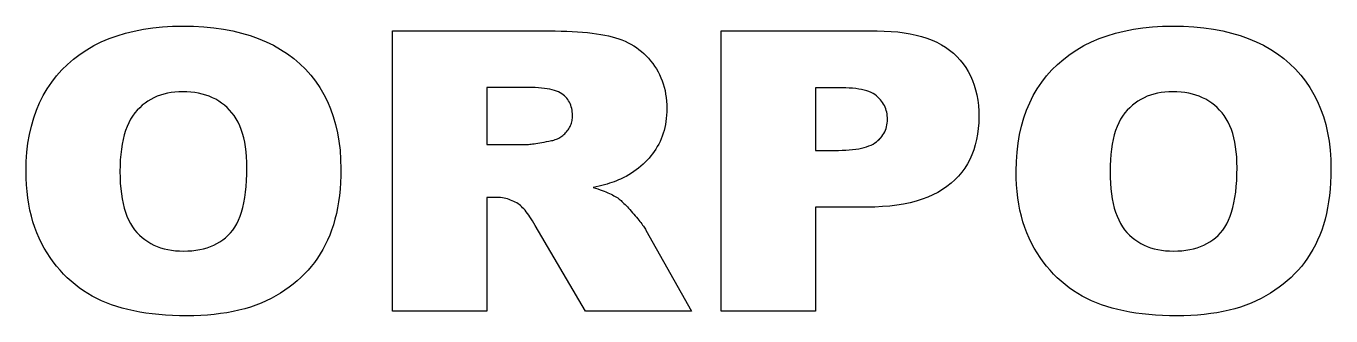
# Model space of a CAD drawing. Extents: x 4 to 588, y 3 to 416.
# Drawn here: x 447.66 to 452.96, y 402.01 to 403.19 of the extents above; entities that cross this region are included whole.
import ezdxf

# ---------------------------------------------------------------- set-up
doc = ezdxf.new("R2010")
doc.units = 0
doc.header["$LTSCALE"] = 0.5
doc.header["$MEASUREMENT"] = 0
doc.layers.add('M2-2-0', color=7, linetype='Continuous')

msp = doc.modelspace()

# ---------------------------------------------------------------- linework, layer by layer
at = {"layer": 'M2-2-0', "color": 7, "linetype": 'Continuous'}
for p, q in [((448.0006, 403.1392), (448.0334, 403.151)), ((448.0334, 403.151), (448.0676, 403.1613)), ((448.0676, 403.1613), (448.1031, 403.17)), ((448.1031, 403.17), (448.14, 403.1772)), ((448.14, 403.1772), (448.1782, 403.1827)), ((448.1782, 403.1827), (448.2178, 403.1867)), ((448.2178, 403.1867), (448.2587, 403.189)), ((448.2587, 403.189), (448.3009, 403.1898)), ((448.3009, 403.1898), (448.3442, 403.1891)), ((448.3442, 403.1891), (448.386, 403.1867)), ((448.386, 403.1867), (448.4264, 403.1828)), ((448.4264, 403.1828), (448.4654, 403.1774)), ((448.4654, 403.1774), (448.5029, 403.1703)), ((448.5029, 403.1703), (448.539, 403.1618)), ((448.539, 403.1618), (448.5736, 403.1516)), ((448.5736, 403.1516), (448.6068, 403.1399)), ((449.1527, 402.0334), (449.1527, 403.1704)), ((449.1527, 403.1704), (449.5357, 403.1704)), ((449.5357, 403.1704), (449.7883, 403.1704)), ((449.7883, 403.1704), (449.8131, 403.1703)), ((449.8131, 403.1703), (449.8371, 403.1699)), ((449.8371, 403.1699), (449.8602, 403.1692)), ((449.8602, 403.1692), (449.8825, 403.1682)), ((449.8825, 403.1682), (449.9039, 403.1669)), ((449.9039, 403.1669), (449.9245, 403.1653)), ((449.9245, 403.1653), (449.9442, 403.1635)), ((449.9442, 403.1635), (449.9631, 403.1613)), ((449.9631, 403.1613), (449.9811, 403.1589)), ((449.9811, 403.1589), (449.9983, 403.1562)), ((449.9983, 403.1562), (450.0146, 403.1532)), ((450.0146, 403.1532), (450.0301, 403.1499)), ((450.0301, 403.1499), (450.0447, 403.1464)), ((450.4869, 403.1704), (451.1207, 403.1704)), ((450.4869, 402.0334), (450.4869, 403.1704)), ((451.1207, 403.1704), (451.1498, 403.17)), ((451.1498, 403.17), (451.1777, 403.1686)), ((451.1777, 403.1686), (451.2047, 403.1663)), ((451.2047, 403.1663), (451.2305, 403.163)), ((451.2305, 403.163), (451.2553, 403.1589)), ((451.2553, 403.1589), (451.279, 403.1538)), ((451.279, 403.1538), (451.3017, 403.1478)), ((452.0224, 403.1392), (452.0553, 403.151)), ((452.0553, 403.151), (452.0894, 403.1613)), ((452.0894, 403.1613), (452.1249, 403.17)), ((452.1249, 403.17), (452.1618, 403.1772)), ((452.1618, 403.1772), (452.2, 403.1827)), ((452.2, 403.1827), (452.2396, 403.1867)), ((452.2396, 403.1867), (452.2805, 403.189)), ((452.2805, 403.189), (452.3227, 403.1898)), ((452.3227, 403.1898), (452.366, 403.1891)), ((452.366, 403.1891), (452.4078, 403.1867)), ((452.4078, 403.1867), (452.4482, 403.1828)), ((452.4482, 403.1828), (452.4872, 403.1774)), ((452.4872, 403.1774), (452.5247, 403.1703)), ((452.5247, 403.1703), (452.5608, 403.1618)), ((452.5608, 403.1618), (452.5954, 403.1516)), ((452.5954, 403.1516), (452.6286, 403.1399)), ((447.9103, 403.0941), (447.9391, 403.1107)), ((447.9391, 403.1107), (447.9692, 403.1257)), ((447.9692, 403.1257), (448.0006, 403.1392)), ((448.6068, 403.1399), (448.6386, 403.1267)), ((448.6386, 403.1267), (448.6689, 403.1119)), ((448.6689, 403.1119), (448.6977, 403.0955)), ((448.6977, 403.0955), (448.7251, 403.0776)), ((450.0447, 403.1464), (450.0584, 403.1425)), ((450.0584, 403.1425), (450.0716, 403.1383)), ((450.0716, 403.1383), (450.0844, 403.1336)), ((450.0844, 403.1336), (450.0968, 403.1283)), ((450.0968, 403.1283), (450.1089, 403.1226)), ((450.1089, 403.1226), (450.1206, 403.1164)), ((450.1206, 403.1164), (450.1319, 403.1098)), ((450.1319, 403.1098), (450.1428, 403.1026)), ((450.1428, 403.1026), (450.1534, 403.0949)), ((450.1534, 403.0949), (450.1636, 403.0867)), ((451.3017, 403.1478), (451.3233, 403.1408)), ((451.3233, 403.1408), (451.3438, 403.1329)), ((451.3438, 403.1329), (451.3633, 403.1241)), ((451.3633, 403.1241), (451.3817, 403.1144)), ((451.3817, 403.1144), (451.399, 403.1038)), ((451.399, 403.1038), (451.4153, 403.0922)), ((451.9321, 403.0941), (451.9609, 403.1107)), ((451.9609, 403.1107), (451.991, 403.1257)), ((451.991, 403.1257), (452.0224, 403.1392)), ((452.6286, 403.1399), (452.6604, 403.1267)), ((452.6604, 403.1267), (452.6907, 403.1119)), ((452.6907, 403.1119), (452.7195, 403.0955)), ((452.7195, 403.0955), (452.7469, 403.0776)), ((447.8321, 403.0347), (447.8568, 403.0561)), ((447.8568, 403.0561), (447.8829, 403.0759)), ((447.8829, 403.0759), (447.9103, 403.0941)), ((448.7251, 403.0776), (448.7511, 403.0581)), ((448.7511, 403.0581), (448.7756, 403.037)), ((450.1636, 403.0867), (450.1735, 403.0781)), ((450.1735, 403.0781), (450.1829, 403.069)), ((450.1829, 403.069), (450.192, 403.0593)), ((450.192, 403.0593), (450.2008, 403.0492)), ((450.2008, 403.0492), (450.2091, 403.0386)), ((451.4153, 403.0922), (451.4305, 403.0797)), ((451.4305, 403.0797), (451.4447, 403.0663)), ((451.4447, 403.0663), (451.4579, 403.0522)), ((451.4579, 403.0522), (451.4701, 403.0373)), ((451.8539, 403.0347), (451.8786, 403.0561)), ((451.8786, 403.0561), (451.9047, 403.0759)), ((451.9047, 403.0759), (451.9321, 403.0941)), ((452.7469, 403.0776), (452.7729, 403.0581)), ((452.7729, 403.0581), (452.7974, 403.037)), ((447.7874, 402.9879), (447.8089, 403.0119)), ((447.8089, 403.0119), (447.8321, 403.0347)), ((448.7756, 403.037), (448.7986, 403.0147)), ((448.7986, 403.0147), (448.8199, 402.9911)), ((448.8199, 402.9911), (448.8394, 402.9663)), ((450.2091, 403.0386), (450.217, 403.0277)), ((450.217, 403.0277), (450.2243, 403.0164)), ((450.2243, 403.0164), (450.231, 403.0048)), ((450.231, 403.0048), (450.2372, 402.9929)), ((450.2372, 402.9929), (450.2427, 402.9806)), ((451.4701, 403.0373), (451.4812, 403.0216)), ((451.4812, 403.0216), (451.4912, 403.0051)), ((451.4912, 403.0051), (451.5002, 402.9878)), ((451.8092, 402.9879), (451.8307, 403.0119)), ((451.8307, 403.0119), (451.8539, 403.0347)), ((452.7974, 403.037), (452.8204, 403.0147)), ((452.8204, 403.0147), (452.8417, 402.9911)), ((452.8417, 402.9911), (452.8612, 402.9663)), ((447.7333, 402.9082), (447.7496, 402.936)), ((447.7496, 402.936), (447.7676, 402.9626)), ((447.7676, 402.9626), (447.7874, 402.9879)), ((448.8394, 402.9663), (448.8573, 402.9402)), ((448.8573, 402.9402), (448.8734, 402.9128)), ((449.7032, 402.9409), (449.5357, 402.9409)), ((449.5357, 402.9409), (449.5357, 402.7097)), ((449.7178, 402.9407), (449.7032, 402.9409)), ((449.7317, 402.9403), (449.7178, 402.9407)), ((449.7449, 402.9395), (449.7317, 402.9403)), ((449.7575, 402.9384), (449.7449, 402.9395)), ((449.7693, 402.9371), (449.7575, 402.9384)), ((449.7805, 402.9354), (449.7693, 402.9371)), ((450.2427, 402.9806), (450.2477, 402.968)), ((450.2477, 402.968), (450.252, 402.955)), ((450.252, 402.955), (450.2558, 402.9417)), ((450.2558, 402.9417), (450.2591, 402.9281)), ((450.9785, 402.9393), (450.8699, 402.9393)), ((450.8699, 402.9393), (450.8699, 402.6857)), ((450.9934, 402.9391), (450.9785, 402.9393)), ((451.0076, 402.9385), (450.9934, 402.9391)), ((451.0211, 402.9376), (451.0076, 402.9385)), ((451.034, 402.9363), (451.0211, 402.9376)), ((451.0461, 402.9346), (451.034, 402.9363)), ((451.5002, 402.9878), (451.5081, 402.9697)), ((451.5081, 402.9697), (451.515, 402.9509)), ((451.515, 402.9509), (451.5208, 402.9313)), ((451.7551, 402.9082), (451.7714, 402.936)), ((451.7714, 402.936), (451.7894, 402.9626)), ((451.7894, 402.9626), (451.8092, 402.9879)), ((452.8612, 402.9663), (452.8791, 402.9402)), ((452.8791, 402.9402), (452.8952, 402.9128)), ((447.7187, 402.8791), (447.7333, 402.9082)), ((448.1585, 402.8854), (448.1469, 402.8773)), ((448.1706, 402.8927), (448.1585, 402.8854)), ((448.1831, 402.8992), (448.1706, 402.8927)), ((448.1961, 402.905), (448.1831, 402.8992)), ((448.2096, 402.91), (448.1961, 402.905)), ((448.2235, 402.9142), (448.2096, 402.91)), ((448.2379, 402.9177), (448.2235, 402.9142)), ((448.2527, 402.9203), (448.2379, 402.9177)), ((448.268, 402.9223), (448.2527, 402.9203)), ((448.2838, 402.9234), (448.268, 402.9223)), ((448.3001, 402.9238), (448.2838, 402.9234)), ((448.317, 402.9234), (448.3001, 402.9238)), ((448.3334, 402.9223), (448.317, 402.9234)), ((448.3493, 402.9204), (448.3334, 402.9223)), ((448.3647, 402.9177), (448.3493, 402.9204)), ((448.3796, 402.9143), (448.3647, 402.9177)), ((448.394, 402.9101), (448.3796, 402.9143)), ((448.4078, 402.9052), (448.394, 402.9101)), ((448.4211, 402.8995), (448.4078, 402.9052)), ((448.434, 402.893), (448.4211, 402.8995)), ((448.4463, 402.8858), (448.434, 402.893)), ((448.458, 402.8778), (448.4463, 402.8858)), ((448.8734, 402.9128), (448.8879, 402.8842)), ((448.8879, 402.8842), (448.9006, 402.8544)), ((449.791, 402.9335), (449.7805, 402.9354)), ((449.8008, 402.9312), (449.791, 402.9335)), ((449.81, 402.9287), (449.8008, 402.9312)), ((449.8184, 402.9258), (449.81, 402.9287)), ((449.8262, 402.9227), (449.8184, 402.9258)), ((449.8333, 402.9192), (449.8262, 402.9227)), ((449.8397, 402.9154), (449.8333, 402.9192)), ((449.8455, 402.9114), (449.8397, 402.9154)), ((449.8507, 402.907), (449.8455, 402.9114)), ((449.8555, 402.9024), (449.8507, 402.907)), ((449.86, 402.8976), (449.8555, 402.9024)), ((449.864, 402.8925), (449.86, 402.8976)), ((449.8677, 402.8871), (449.864, 402.8925)), ((449.871, 402.8814), (449.8677, 402.8871)), ((450.2591, 402.9281), (450.2617, 402.9141)), ((450.2617, 402.9141), (450.2637, 402.8998)), ((450.2637, 402.8998), (450.2652, 402.8851)), ((450.2652, 402.8851), (450.2661, 402.8701)), ((451.0576, 402.9325), (451.0461, 402.9346)), ((451.0683, 402.93), (451.0576, 402.9325)), ((451.0784, 402.9271), (451.0683, 402.93)), ((451.0877, 402.9239), (451.0784, 402.9271)), ((451.0964, 402.9203), (451.0877, 402.9239)), ((451.1044, 402.9163), (451.0964, 402.9203)), ((451.1116, 402.912), (451.1044, 402.9163)), ((451.1182, 402.9072), (451.1116, 402.912)), ((451.1241, 402.9021), (451.1182, 402.9072)), ((451.1294, 402.8967), (451.1241, 402.9021)), ((451.1344, 402.8911), (451.1294, 402.8967)), ((451.1389, 402.8854), (451.1344, 402.8911)), ((451.143, 402.8795), (451.1389, 402.8854)), ((451.5208, 402.9313), (451.5256, 402.9109)), ((451.5256, 402.9109), (451.5293, 402.8897)), ((451.5293, 402.8897), (451.5319, 402.8677)), ((451.7405, 402.8791), (451.7551, 402.9082)), ((452.1803, 402.8854), (452.1687, 402.8773)), ((452.1924, 402.8927), (452.1803, 402.8854)), ((452.2049, 402.8992), (452.1924, 402.8927)), ((452.2179, 402.905), (452.2049, 402.8992)), ((452.2314, 402.91), (452.2179, 402.905)), ((452.2453, 402.9142), (452.2314, 402.91)), ((452.2597, 402.9177), (452.2453, 402.9142)), ((452.2745, 402.9203), (452.2597, 402.9177)), ((452.2898, 402.9223), (452.2745, 402.9203)), ((452.3056, 402.9234), (452.2898, 402.9223)), ((452.3219, 402.9238), (452.3056, 402.9234)), ((452.3388, 402.9234), (452.3219, 402.9238)), ((452.3552, 402.9223), (452.3388, 402.9234)), ((452.3711, 402.9204), (452.3552, 402.9223)), ((452.3865, 402.9177), (452.3711, 402.9204)), ((452.4014, 402.9143), (452.3865, 402.9177)), ((452.4158, 402.9101), (452.4014, 402.9143)), ((452.4296, 402.9052), (452.4158, 402.9101)), ((452.4429, 402.8995), (452.4296, 402.9052)), ((452.4558, 402.893), (452.4429, 402.8995)), ((452.4681, 402.8858), (452.4558, 402.893)), ((452.4798, 402.8778), (452.4681, 402.8858)), ((452.8952, 402.9128), (452.9097, 402.8842)), ((452.9097, 402.8842), (452.9224, 402.8544)), ((447.6946, 402.8172), (447.7058, 402.8487)), ((447.7058, 402.8487), (447.7187, 402.8791)), ((448.1053, 402.8373), (448.0964, 402.825)), ((448.1149, 402.8486), (448.1053, 402.8373)), ((448.1251, 402.8589), (448.1149, 402.8486)), ((448.1358, 402.8685), (448.1251, 402.8589)), ((448.1469, 402.8773), (448.1358, 402.8685)), ((448.4693, 402.8691), (448.458, 402.8778)), ((448.4801, 402.8596), (448.4693, 402.8691)), ((448.4903, 402.8493), (448.4801, 402.8596)), ((448.5, 402.8384), (448.4903, 402.8493)), ((448.5091, 402.8265), (448.5, 402.8384)), ((448.9006, 402.8544), (448.9117, 402.8233)), ((449.8739, 402.8755), (449.871, 402.8814)), ((449.8764, 402.8693), (449.8739, 402.8755)), ((449.8785, 402.8629), (449.8764, 402.8693)), ((449.8803, 402.8562), (449.8785, 402.8629)), ((449.8816, 402.8493), (449.8803, 402.8562)), ((449.8826, 402.8421), (449.8816, 402.8493)), ((449.8832, 402.8346), (449.8826, 402.8421)), ((449.8834, 402.8268), (449.8832, 402.8346)), ((450.2661, 402.8414), (450.2654, 402.8282)), ((450.2661, 402.8701), (450.2664, 402.8548)), ((450.2664, 402.8548), (450.2661, 402.8414)), ((451.1468, 402.8734), (451.143, 402.8795)), ((451.1502, 402.8672), (451.1468, 402.8734)), ((451.1531, 402.8608), (451.1502, 402.8672)), ((451.1557, 402.8542), (451.1531, 402.8608)), ((451.1579, 402.8475), (451.1557, 402.8542)), ((451.1596, 402.8406), (451.1579, 402.8475)), ((451.161, 402.8335), (451.1596, 402.8406)), ((451.162, 402.8263), (451.161, 402.8335)), ((451.5319, 402.8677), (451.5335, 402.845)), ((451.5335, 402.845), (451.534, 402.8214)), ((451.7164, 402.8172), (451.7276, 402.8487)), ((451.7276, 402.8487), (451.7405, 402.8791)), ((452.1271, 402.8373), (452.1182, 402.825)), ((452.1367, 402.8486), (452.1271, 402.8373)), ((452.1469, 402.8589), (452.1367, 402.8486)), ((452.1576, 402.8685), (452.1469, 402.8589)), ((452.1687, 402.8773), (452.1576, 402.8685)), ((452.4911, 402.8691), (452.4798, 402.8778)), ((452.5019, 402.8596), (452.4911, 402.8691)), ((452.5121, 402.8493), (452.5019, 402.8596)), ((452.5218, 402.8384), (452.5121, 402.8493)), ((452.5309, 402.8265), (452.5218, 402.8384)), ((452.9224, 402.8544), (452.9335, 402.8233)), ((447.6775, 402.7502), (447.6852, 402.7843)), ((447.6852, 402.7843), (447.6946, 402.8172)), ((448.0739, 402.7823), (448.0678, 402.766)), ((448.0807, 402.7975), (448.0739, 402.7823)), ((448.0882, 402.8118), (448.0807, 402.7975)), ((448.0964, 402.825), (448.0882, 402.8118)), ((448.5174, 402.8138), (448.5091, 402.8265)), ((448.5249, 402.8001), (448.5174, 402.8138)), ((448.5318, 402.7856), (448.5249, 402.8001)), ((448.5379, 402.7702), (448.5318, 402.7856)), ((448.9117, 402.8233), (448.9211, 402.7909)), ((448.9211, 402.7909), (448.9287, 402.7573)), ((449.8683, 402.7736), (449.8709, 402.778)), ((449.8709, 402.778), (449.8733, 402.7825)), ((449.8733, 402.7825), (449.8754, 402.7871)), ((449.8754, 402.7871), (449.8773, 402.7917)), ((449.8773, 402.7917), (449.8789, 402.7965)), ((449.8789, 402.7965), (449.8803, 402.8013)), ((449.8803, 402.8013), (449.8814, 402.8063)), ((449.8814, 402.8063), (449.8822, 402.8113)), ((449.8822, 402.8113), (449.8829, 402.8164)), ((449.8829, 402.8164), (449.8832, 402.8216)), ((449.8832, 402.8216), (449.8834, 402.8268)), ((450.2582, 402.7784), (450.2552, 402.7665)), ((450.2607, 402.7904), (450.2582, 402.7784)), ((450.2627, 402.8028), (450.2607, 402.7904)), ((450.2643, 402.8154), (450.2627, 402.8028)), ((450.2654, 402.8282), (450.2643, 402.8154)), ((451.1571, 402.7745), (451.1592, 402.7814)), ((451.1592, 402.7814), (451.1608, 402.7886)), ((451.1608, 402.7886), (451.1619, 402.796)), ((451.1619, 402.796), (451.1626, 402.8036)), ((451.1626, 402.8189), (451.162, 402.8263)), ((451.1628, 402.8113), (451.1626, 402.8189)), ((451.1626, 402.8036), (451.1628, 402.8113)), ((451.5334, 402.7972), (451.5317, 402.7737)), ((451.534, 402.8214), (451.5334, 402.7972)), ((451.6993, 402.7502), (451.707, 402.7843)), ((451.707, 402.7843), (451.7164, 402.8172)), ((452.0957, 402.7823), (452.0896, 402.766)), ((452.1025, 402.7975), (452.0957, 402.7823)), ((452.11, 402.8118), (452.1025, 402.7975)), ((452.1182, 402.825), (452.11, 402.8118)), ((452.5392, 402.8138), (452.5309, 402.8265)), ((452.5467, 402.8001), (452.5392, 402.8138)), ((452.5536, 402.7856), (452.5467, 402.8001)), ((452.5597, 402.7702), (452.5536, 402.7856)), ((452.9335, 402.8233), (452.9429, 402.7909)), ((452.9429, 402.7909), (452.9505, 402.7573)), ((447.6714, 402.7148), (447.6775, 402.7502)), ((448.0579, 402.7304), (448.0539, 402.7111)), ((448.0625, 402.7487), (448.0579, 402.7304)), ((448.0678, 402.766), (448.0625, 402.7487)), ((448.5433, 402.7539), (448.5379, 402.7702)), ((448.548, 402.7368), (448.5433, 402.7539)), ((448.552, 402.7187), (448.548, 402.7368)), ((448.9287, 402.7573), (448.9347, 402.7225)), ((449.7871, 402.7231), (449.7975, 402.7252)), ((449.7975, 402.7252), (449.8028, 402.7263)), ((449.8028, 402.7263), (449.808, 402.7277)), ((449.808, 402.7277), (449.8131, 402.7292)), ((449.8131, 402.7292), (449.818, 402.731)), ((449.818, 402.731), (449.8227, 402.733)), ((449.8227, 402.733), (449.8274, 402.7352)), ((449.8274, 402.7352), (449.8318, 402.7376)), ((449.8318, 402.7376), (449.8361, 402.7403)), ((449.8361, 402.7403), (449.8403, 402.7432)), ((449.8403, 402.7432), (449.8443, 402.7463)), ((449.8443, 402.7463), (449.8482, 402.7496)), ((449.8482, 402.7496), (449.8519, 402.7532)), ((449.8519, 402.7532), (449.8555, 402.7569)), ((449.8555, 402.7569), (449.859, 402.7609)), ((449.859, 402.7609), (449.8623, 402.7651)), ((449.8623, 402.7651), (449.8654, 402.7693)), ((449.8654, 402.7693), (449.8683, 402.7736)), ((450.2436, 402.7326), (450.2388, 402.7219)), ((450.2479, 402.7437), (450.2436, 402.7326)), ((450.2518, 402.755), (450.2479, 402.7437)), ((450.2552, 402.7665), (450.2518, 402.755)), ((451.1182, 402.7206), (451.1243, 402.7258)), ((451.1374, 402.7394), (451.121, 402.723)), ((451.1243, 402.7258), (451.13, 402.7312)), ((451.13, 402.7312), (451.1353, 402.7368)), ((451.1353, 402.7368), (451.14, 402.7425)), ((451.14, 402.7425), (451.1444, 402.7485)), ((451.1444, 402.7485), (451.1482, 402.7547)), ((451.1482, 402.7547), (451.1516, 402.7611)), ((451.1516, 402.7611), (451.1546, 402.7677)), ((451.1546, 402.7677), (451.1571, 402.7745)), ((451.5248, 402.7292), (451.5196, 402.708)), ((451.5288, 402.7511), (451.5248, 402.7292)), ((451.5317, 402.7737), (451.5288, 402.7511)), ((451.6932, 402.7148), (451.6993, 402.7502)), ((452.0797, 402.7304), (452.0757, 402.7111)), ((452.0843, 402.7487), (452.0797, 402.7304)), ((452.0896, 402.766), (452.0843, 402.7487)), ((452.5651, 402.7539), (452.5597, 402.7702)), ((452.5698, 402.7368), (452.5651, 402.7539)), ((452.5738, 402.7187), (452.5698, 402.7368)), ((452.9505, 402.7573), (452.9565, 402.7225)), ((447.6646, 402.6403), (447.6672, 402.6782)), ((447.6672, 402.6782), (447.6714, 402.7148)), ((448.0507, 402.6908), (448.0482, 402.6695)), ((448.0539, 402.7111), (448.0507, 402.6908)), ((448.5552, 402.6997), (448.552, 402.7187)), ((448.5578, 402.6799), (448.5552, 402.6997)), ((448.5596, 402.6592), (448.5578, 402.6799)), ((448.9347, 402.7225), (448.9389, 402.6864)), ((448.9389, 402.6864), (448.9415, 402.649)), ((449.5357, 402.7097), (449.6965, 402.7097)), ((449.6965, 402.7097), (449.7005, 402.7098)), ((449.7005, 402.7098), (449.705, 402.71)), ((449.705, 402.71), (449.7099, 402.7104)), ((449.7099, 402.7104), (449.7154, 402.711)), ((449.7154, 402.711), (449.7214, 402.7117)), ((449.7214, 402.7117), (449.7278, 402.7126)), ((449.7278, 402.7126), (449.7348, 402.7136)), ((449.7348, 402.7136), (449.7423, 402.7148)), ((449.7423, 402.7148), (449.7502, 402.7161)), ((449.7502, 402.7161), (449.7587, 402.7176)), ((449.7587, 402.7176), (449.7676, 402.7193)), ((449.7676, 402.7193), (449.7771, 402.7211)), ((449.7771, 402.7211), (449.7871, 402.7231)), ((450.2086, 402.6721), (450.2015, 402.663)), ((450.2153, 402.6815), (450.2086, 402.6721)), ((450.2217, 402.6911), (450.2153, 402.6815)), ((450.2279, 402.7011), (450.2217, 402.6911)), ((450.2336, 402.7113), (450.2279, 402.7011)), ((450.2388, 402.7219), (450.2336, 402.7113)), ((450.8699, 402.6857), (450.9633, 402.6857)), ((450.9633, 402.6857), (450.9787, 402.6859)), ((450.9787, 402.6859), (450.9935, 402.6864)), ((450.9935, 402.6864), (451.0076, 402.6873)), ((451.0076, 402.6873), (451.021, 402.6885)), ((451.021, 402.6885), (451.0337, 402.6901)), ((451.0337, 402.6901), (451.0458, 402.6921)), ((451.0458, 402.6921), (451.0572, 402.6944)), ((451.0572, 402.6944), (451.0679, 402.6971)), ((451.0679, 402.6971), (451.078, 402.7001)), ((451.078, 402.7001), (451.0873, 402.7035)), ((451.0873, 402.7035), (451.0961, 402.7072)), ((451.0961, 402.7072), (451.1041, 402.7113)), ((451.1041, 402.7113), (451.1115, 402.7158)), ((451.1115, 402.7158), (451.1182, 402.7206)), ((451.5133, 402.6876), (451.5058, 402.668)), ((451.5196, 402.708), (451.5133, 402.6876)), ((451.6864, 402.6403), (451.689, 402.6782)), ((451.689, 402.6782), (451.6932, 402.7148)), ((452.0725, 402.6908), (452.07, 402.6695)), ((452.0757, 402.7111), (452.0725, 402.6908)), ((452.577, 402.6997), (452.5738, 402.7187)), ((452.5796, 402.6799), (452.577, 402.6997)), ((452.5814, 402.6592), (452.5796, 402.6799)), ((452.9565, 402.7225), (452.9607, 402.6864)), ((452.9607, 402.6864), (452.9633, 402.649)), ((447.6637, 402.6011), (447.6646, 402.6403)), ((448.0454, 402.6239), (448.045, 402.5996)), ((448.0464, 402.6472), (448.0454, 402.6239)), ((448.0482, 402.6695), (448.0464, 402.6472)), ((448.5606, 402.6376), (448.5596, 402.6592)), ((448.561, 402.6151), (448.5606, 402.6376)), ((448.9415, 402.649), (448.9423, 402.6104)), ((450.161, 402.6215), (450.1519, 402.6139)), ((450.1698, 402.6292), (450.161, 402.6215)), ((450.1782, 402.6373), (450.1698, 402.6292)), ((450.1863, 402.6456), (450.1782, 402.6373)), ((450.1941, 402.6542), (450.1863, 402.6456)), ((450.2015, 402.663), (450.1941, 402.6542)), ((451.4874, 402.6311), (451.4765, 402.6138)), ((451.4972, 402.6492), (451.4874, 402.6311)), ((451.5058, 402.668), (451.4972, 402.6492)), ((451.6855, 402.6011), (451.6864, 402.6403)), ((452.0672, 402.6239), (452.0668, 402.5996)), ((452.0682, 402.6472), (452.0672, 402.6239)), ((452.07, 402.6695), (452.0682, 402.6472)), ((452.5824, 402.6376), (452.5814, 402.6592)), ((452.5828, 402.6151), (452.5824, 402.6376)), ((452.9633, 402.649), (452.9641, 402.6104)), ((447.6642, 402.573), (447.6637, 402.6011)), ((447.6655, 402.5455), (447.6642, 402.573)), ((448.045, 402.5996), (448.0454, 402.5755)), ((448.0454, 402.5755), (448.0464, 402.5524)), ((448.5596, 402.563), (448.5607, 402.5884)), ((448.5607, 402.5884), (448.561, 402.6151)), ((448.9419, 402.5823), (448.9408, 402.5549)), ((448.9423, 402.6104), (448.9419, 402.5823)), ((450.0705, 402.5654), (450.0619, 402.562)), ((450.0788, 402.569), (450.0705, 402.5654)), ((450.0867, 402.5726), (450.0788, 402.569)), ((450.0942, 402.5764), (450.0867, 402.5726)), ((450.1014, 402.5802), (450.0942, 402.5764)), ((450.1122, 402.5864), (450.1014, 402.5802)), ((450.1226, 402.5929), (450.1122, 402.5864)), ((450.1327, 402.5996), (450.1226, 402.5929)), ((450.1425, 402.6067), (450.1327, 402.5996)), ((450.1519, 402.6139), (450.1425, 402.6067)), ((451.4368, 402.5665), (451.4212, 402.5523)), ((451.4511, 402.5815), (451.4368, 402.5665)), ((451.4644, 402.5973), (451.4511, 402.5815)), ((451.4765, 402.6138), (451.4644, 402.5973)), ((451.686, 402.573), (451.6855, 402.6011)), ((451.6873, 402.5455), (451.686, 402.573)), ((452.0668, 402.5996), (452.0672, 402.5755)), ((452.0672, 402.5755), (452.0682, 402.5524)), ((452.5814, 402.563), (452.5825, 402.5884)), ((452.5825, 402.5884), (452.5828, 402.6151)), ((452.9637, 402.5823), (452.9626, 402.5549)), ((452.9641, 402.6104), (452.9637, 402.5823)), ((447.6676, 402.5188), (447.6655, 402.5455)), ((447.6707, 402.4927), (447.6676, 402.5188)), ((448.0464, 402.5524), (448.0482, 402.5302)), ((448.0482, 402.5302), (448.0507, 402.5091)), ((448.5524, 402.4937), (448.5555, 402.5156)), ((448.5555, 402.5156), (448.5579, 402.5387)), ((448.5579, 402.5387), (448.5596, 402.563)), ((448.9389, 402.5283), (448.9363, 402.5024)), ((448.9408, 402.5549), (448.9389, 402.5283)), ((449.9795, 402.5378), (449.9675, 402.5352)), ((449.9675, 402.5352), (449.9771, 402.5321)), ((449.9771, 402.5321), (449.9863, 402.529)), ((449.9911, 402.5405), (449.9795, 402.5378)), ((449.9863, 402.529), (449.9951, 402.5259)), ((450.0023, 402.5433), (449.9911, 402.5405)), ((449.9951, 402.5259), (450.0035, 402.5229)), ((450.0132, 402.5462), (450.0023, 402.5433)), ((450.0035, 402.5229), (450.0115, 402.5198)), ((450.0115, 402.5198), (450.0192, 402.5167)), ((450.0237, 402.5491), (450.0132, 402.5462)), ((450.0192, 402.5167), (450.0265, 402.5137)), ((450.0338, 402.5522), (450.0237, 402.5491)), ((450.0265, 402.5137), (450.0334, 402.5106)), ((450.0435, 402.5554), (450.0338, 402.5522)), ((450.0529, 402.5586), (450.0435, 402.5554)), ((450.0619, 402.562), (450.0529, 402.5586)), ((451.3678, 402.5152), (451.3476, 402.5048)), ((451.3868, 402.5265), (451.3678, 402.5152)), ((451.4046, 402.5389), (451.3868, 402.5265)), ((451.4212, 402.5523), (451.4046, 402.5389)), ((451.6894, 402.5188), (451.6873, 402.5455)), ((451.6925, 402.4927), (451.6894, 402.5188)), ((452.0682, 402.5524), (452.07, 402.5302)), ((452.07, 402.5302), (452.0725, 402.5091)), ((452.5742, 402.4937), (452.5773, 402.5156)), ((452.5773, 402.5156), (452.5797, 402.5387)), ((452.5797, 402.5387), (452.5814, 402.563)), ((452.9607, 402.5283), (452.9581, 402.5024)), ((452.9626, 402.5549), (452.9607, 402.5283)), ((447.6746, 402.4673), (447.6707, 402.4927)), ((447.6793, 402.4425), (447.6746, 402.4673)), ((448.0507, 402.5091), (448.0538, 402.489)), ((448.0538, 402.489), (448.0577, 402.4698)), ((448.0577, 402.4698), (448.0623, 402.4516)), ((448.5442, 402.4536), (448.5486, 402.4731)), ((448.5486, 402.4731), (448.5524, 402.4937)), ((448.933, 402.4772), (448.9289, 402.4527)), ((448.9363, 402.5024), (448.933, 402.4772)), ((449.5694, 402.4949), (449.5357, 402.4949)), ((449.5357, 402.4949), (449.5357, 402.0334)), ((449.5768, 402.4947), (449.5694, 402.4949)), ((449.5841, 402.4943), (449.5768, 402.4947)), ((449.5913, 402.4937), (449.5841, 402.4943)), ((449.5983, 402.4927), (449.5913, 402.4937)), ((449.6053, 402.4915), (449.5983, 402.4927)), ((449.6121, 402.49), (449.6053, 402.4915)), ((449.6189, 402.4883), (449.6121, 402.49)), ((449.6255, 402.4863), (449.6189, 402.4883)), ((449.632, 402.484), (449.6255, 402.4863)), ((449.6384, 402.4814), (449.632, 402.484)), ((449.6447, 402.4786), (449.6384, 402.4814)), ((449.6508, 402.4755), (449.6447, 402.4786)), ((449.6569, 402.4721), (449.6508, 402.4755)), ((449.6628, 402.4685), (449.6569, 402.4721)), ((449.6672, 402.4654), (449.6628, 402.4685)), ((449.6717, 402.4618), (449.6672, 402.4654)), ((449.6762, 402.4577), (449.6717, 402.4618)), ((450.0334, 402.5106), (450.0399, 402.5076)), ((450.0399, 402.5076), (450.046, 402.5046)), ((450.046, 402.5046), (450.0518, 402.5016)), ((450.0518, 402.5016), (450.0572, 402.4985)), ((450.0572, 402.4985), (450.0622, 402.4955)), ((450.0622, 402.4955), (450.0669, 402.4925)), ((450.0669, 402.4925), (450.07, 402.4904)), ((450.07, 402.4904), (450.0733, 402.4879)), ((450.0733, 402.4879), (450.0767, 402.4851)), ((450.0767, 402.4851), (450.0804, 402.482)), ((450.0804, 402.482), (450.0843, 402.4785)), ((450.0843, 402.4785), (450.0883, 402.4747)), ((450.0883, 402.4747), (450.0925, 402.4706)), ((450.0925, 402.4706), (450.097, 402.4662)), ((450.097, 402.4662), (450.1016, 402.4615)), ((450.1016, 402.4615), (450.1064, 402.4564)), ((451.172, 402.4598), (451.1421, 402.4573)), ((451.2007, 402.4632), (451.172, 402.4598)), ((451.2282, 402.4677), (451.2007, 402.4632)), ((451.2545, 402.4731), (451.2282, 402.4677)), ((451.2796, 402.4796), (451.2545, 402.4731)), ((451.3035, 402.487), (451.2796, 402.4796)), ((451.3261, 402.4954), (451.3035, 402.487)), ((451.3476, 402.5048), (451.3261, 402.4954)), ((451.6964, 402.4673), (451.6925, 402.4927)), ((451.7011, 402.4425), (451.6964, 402.4673)), ((452.0725, 402.5091), (452.0756, 402.489)), ((452.0756, 402.489), (452.0795, 402.4698)), ((452.0795, 402.4698), (452.0841, 402.4516)), ((452.566, 402.4536), (452.5704, 402.4731)), ((452.5704, 402.4731), (452.5742, 402.4937)), ((452.9548, 402.4772), (452.9507, 402.4527)), ((452.9581, 402.5024), (452.9548, 402.4772)), ((447.685, 402.4185), (447.6793, 402.4425)), ((447.6915, 402.3951), (447.685, 402.4185)), ((448.0623, 402.4516), (448.0676, 402.4345)), ((448.0676, 402.4345), (448.0735, 402.4183)), ((448.0735, 402.4183), (448.0802, 402.4031)), ((448.5266, 402.4023), (448.5332, 402.4182)), ((448.5332, 402.4182), (448.539, 402.4353)), ((448.539, 402.4353), (448.5442, 402.4536)), ((448.9184, 402.4059), (448.912, 402.3836)), ((448.924, 402.4289), (448.9184, 402.4059)), ((448.9289, 402.4527), (448.924, 402.4289)), ((449.6808, 402.4531), (449.6762, 402.4577)), ((449.6856, 402.4481), (449.6808, 402.4531)), ((449.6904, 402.4425), (449.6856, 402.4481)), ((449.6952, 402.4365), (449.6904, 402.4425)), ((449.7002, 402.43), (449.6952, 402.4365)), ((449.7053, 402.423), (449.7002, 402.43)), ((449.7104, 402.4156), (449.7053, 402.423)), ((449.7156, 402.4076), (449.7104, 402.4156)), ((449.721, 402.3992), (449.7156, 402.4076)), ((450.1064, 402.4564), (450.1114, 402.451)), ((450.1114, 402.451), (450.1165, 402.4452)), ((450.1165, 402.4452), (450.1219, 402.4392)), ((450.1219, 402.4392), (450.1275, 402.4328)), ((450.1275, 402.4328), (450.1331, 402.4264)), ((450.1331, 402.4264), (450.1385, 402.4202)), ((450.1385, 402.4202), (450.1436, 402.4142)), ((450.1436, 402.4142), (450.1484, 402.4084)), ((450.1484, 402.4084), (450.1529, 402.4028)), ((451.0786, 402.4553), (450.8699, 402.4553)), ((450.8699, 402.4553), (450.8699, 402.0334)), ((451.111, 402.4558), (451.0786, 402.4553)), ((451.1421, 402.4573), (451.111, 402.4558)), ((451.7068, 402.4185), (451.7011, 402.4425)), ((451.7133, 402.3951), (451.7068, 402.4185)), ((452.0841, 402.4516), (452.0894, 402.4345)), ((452.0894, 402.4345), (452.0953, 402.4183)), ((452.0953, 402.4183), (452.102, 402.4031)), ((452.5484, 402.4023), (452.555, 402.4182)), ((452.555, 402.4182), (452.5608, 402.4353)), ((452.5608, 402.4353), (452.566, 402.4536)), ((452.9402, 402.4059), (452.9338, 402.3836)), ((452.9458, 402.4289), (452.9402, 402.4059)), ((452.9507, 402.4527), (452.9458, 402.4289)), ((447.6989, 402.3724), (447.6915, 402.3951)), ((447.7071, 402.3504), (447.6989, 402.3724)), ((448.0802, 402.4031), (448.0876, 402.3889)), ((448.0876, 402.3889), (448.0957, 402.3756)), ((448.0957, 402.3756), (448.1045, 402.3634)), ((448.1045, 402.3634), (448.114, 402.3522)), ((448.4937, 402.3506), (448.5029, 402.3617)), ((448.5029, 402.3617), (448.5115, 402.374)), ((448.5115, 402.374), (448.5194, 402.3876)), ((448.5194, 402.3876), (448.5266, 402.4023)), ((448.9049, 402.3621), (448.8971, 402.3413)), ((448.912, 402.3836), (448.9049, 402.3621)), ((449.7264, 402.3903), (449.721, 402.3992)), ((449.7319, 402.3809), (449.7264, 402.3903)), ((449.9356, 402.0334), (449.7319, 402.3809)), ((450.1529, 402.4028), (450.1572, 402.3974)), ((450.1572, 402.3974), (450.1611, 402.3923)), ((450.1611, 402.3923), (450.1649, 402.3874)), ((450.1649, 402.3874), (450.1683, 402.3826)), ((450.1683, 402.3826), (450.1714, 402.3781)), ((450.1714, 402.3781), (450.1743, 402.3738)), ((450.1743, 402.3738), (450.1769, 402.3698)), ((450.1769, 402.3698), (450.1793, 402.3659)), ((450.1793, 402.3659), (450.1813, 402.3622)), ((450.1813, 402.3622), (450.3665, 402.0334)), ((451.7207, 402.3724), (451.7133, 402.3951)), ((451.7289, 402.3504), (451.7207, 402.3724)), ((452.102, 402.4031), (452.1094, 402.3889)), ((452.1094, 402.3889), (452.1175, 402.3756)), ((452.1175, 402.3756), (452.1263, 402.3634)), ((452.1263, 402.3634), (452.1358, 402.3522)), ((452.5155, 402.3506), (452.5247, 402.3617)), ((452.5247, 402.3617), (452.5333, 402.374)), ((452.5333, 402.374), (452.5412, 402.3876)), ((452.5412, 402.3876), (452.5484, 402.4023)), ((452.9267, 402.3621), (452.9189, 402.3413)), ((452.9338, 402.3836), (452.9267, 402.3621)), ((447.7162, 402.3291), (447.7071, 402.3504)), ((447.7262, 402.3084), (447.7162, 402.3291)), ((447.737, 402.2885), (447.7262, 402.3084)), ((448.114, 402.3522), (448.1243, 402.3418)), ((448.1243, 402.3418), (448.135, 402.3322)), ((448.135, 402.3322), (448.1463, 402.3234)), ((448.1463, 402.3234), (448.158, 402.3153)), ((448.158, 402.3153), (448.1703, 402.308)), ((448.1703, 402.308), (448.1831, 402.3015)), ((448.1831, 402.3015), (448.1963, 402.2957)), ((448.4124, 402.2953), (448.4257, 402.301)), ((448.4257, 402.301), (448.4385, 402.3074)), ((448.4385, 402.3074), (448.4507, 402.3145)), ((448.4507, 402.3145), (448.4623, 402.3224)), ((448.4623, 402.3224), (448.4733, 402.3311)), ((448.4733, 402.3311), (448.4838, 402.3405)), ((448.4838, 402.3405), (448.4937, 402.3506)), ((448.8792, 402.3018), (448.8691, 402.2831)), ((448.8885, 402.3211), (448.8792, 402.3018)), ((448.8971, 402.3413), (448.8885, 402.3211)), ((451.738, 402.3291), (451.7289, 402.3504)), ((451.748, 402.3084), (451.738, 402.3291)), ((451.7588, 402.2885), (451.748, 402.3084)), ((452.1358, 402.3522), (452.1461, 402.3418)), ((452.1461, 402.3418), (452.1568, 402.3322)), ((452.1568, 402.3322), (452.1681, 402.3234)), ((452.1681, 402.3234), (452.1798, 402.3153)), ((452.1798, 402.3153), (452.1921, 402.308)), ((452.1921, 402.308), (452.2049, 402.3015)), ((452.2049, 402.3015), (452.2181, 402.2957)), ((452.4342, 402.2953), (452.4475, 402.301)), ((452.4475, 402.301), (452.4603, 402.3074)), ((452.4603, 402.3074), (452.4725, 402.3145)), ((452.4725, 402.3145), (452.4841, 402.3224)), ((452.4841, 402.3224), (452.4951, 402.3311)), ((452.4951, 402.3311), (452.5056, 402.3405)), ((452.5056, 402.3405), (452.5155, 402.3506)), ((452.901, 402.3018), (452.8909, 402.2831)), ((452.9103, 402.3211), (452.901, 402.3018)), ((452.9189, 402.3413), (452.9103, 402.3211)), ((447.7487, 402.2692), (447.737, 402.2885)), ((447.7611, 402.2506), (447.7487, 402.2692)), ((447.7741, 402.2327), (447.7611, 402.2506)), ((448.1963, 402.2957), (448.2101, 402.2907)), ((448.2101, 402.2907), (448.2244, 402.2865)), ((448.2244, 402.2865), (448.2392, 402.2831)), ((448.2392, 402.2831), (448.2545, 402.2804)), ((448.2545, 402.2804), (448.2703, 402.2785)), ((448.2703, 402.2785), (448.2866, 402.2773)), ((448.2866, 402.2773), (448.3034, 402.2769)), ((448.3034, 402.2769), (448.3207, 402.2773)), ((448.3207, 402.2773), (448.3374, 402.2784)), ((448.3374, 402.2784), (448.3536, 402.2803)), ((448.3536, 402.2803), (448.3691, 402.2829)), ((448.3691, 402.2829), (448.3841, 402.2863)), ((448.3841, 402.2863), (448.3986, 402.2905)), ((448.3986, 402.2905), (448.4124, 402.2953)), ((448.8471, 402.2479), (448.835, 402.2312)), ((448.8584, 402.2652), (448.8471, 402.2479)), ((448.8691, 402.2831), (448.8584, 402.2652)), ((451.7705, 402.2692), (451.7588, 402.2885)), ((451.7829, 402.2506), (451.7705, 402.2692)), ((451.7959, 402.2327), (451.7829, 402.2506)), ((452.2181, 402.2957), (452.2319, 402.2907)), ((452.2319, 402.2907), (452.2462, 402.2865)), ((452.2462, 402.2865), (452.261, 402.2831)), ((452.261, 402.2831), (452.2763, 402.2804)), ((452.2763, 402.2804), (452.2921, 402.2785)), ((452.2921, 402.2785), (452.3084, 402.2773)), ((452.3084, 402.2773), (452.3252, 402.2769)), ((452.3252, 402.2769), (452.3425, 402.2773)), ((452.3425, 402.2773), (452.3592, 402.2784)), ((452.3592, 402.2784), (452.3754, 402.2803)), ((452.3754, 402.2803), (452.3909, 402.2829)), ((452.3909, 402.2829), (452.4059, 402.2863)), ((452.4059, 402.2863), (452.4204, 402.2905)), ((452.4204, 402.2905), (452.4342, 402.2953)), ((452.8689, 402.2479), (452.8568, 402.2312)), ((452.8802, 402.2652), (452.8689, 402.2479)), ((452.8909, 402.2831), (452.8802, 402.2652)), ((447.7875, 402.2156), (447.7741, 402.2327)), ((447.8015, 402.1992), (447.7875, 402.2156)), ((447.816, 402.1835), (447.8015, 402.1992)), ((448.809, 402.1994), (448.795, 402.1844)), ((448.8224, 402.215), (448.809, 402.1994)), ((448.835, 402.2312), (448.8224, 402.215)), ((451.8093, 402.2156), (451.7959, 402.2327)), ((451.8233, 402.1992), (451.8093, 402.2156)), ((451.8378, 402.1835), (451.8233, 402.1992)), ((452.8308, 402.1994), (452.8168, 402.1844)), ((452.8442, 402.215), (452.8308, 402.1994)), ((452.8568, 402.2312), (452.8442, 402.215)), ((447.831, 402.1686), (447.816, 402.1835)), ((447.8466, 402.1544), (447.831, 402.1686)), ((447.8627, 402.1409), (447.8466, 402.1544)), ((447.8793, 402.1281), (447.8627, 402.1409)), ((448.7489, 402.1427), (448.7322, 402.1299)), ((448.7649, 402.156), (448.7489, 402.1427)), ((448.7803, 402.1699), (448.7649, 402.156)), ((448.795, 402.1844), (448.7803, 402.1699)), ((451.8528, 402.1686), (451.8378, 402.1835)), ((451.8684, 402.1544), (451.8528, 402.1686)), ((451.8845, 402.1409), (451.8684, 402.1544)), ((451.9011, 402.1281), (451.8845, 402.1409)), ((452.7707, 402.1427), (452.754, 402.1299)), ((452.7867, 402.156), (452.7707, 402.1427)), ((452.8021, 402.1699), (452.7867, 402.156)), ((452.8168, 402.1844), (452.8021, 402.1699)), ((447.8964, 402.1161), (447.8793, 402.1281)), ((447.914, 402.1048), (447.8964, 402.1161)), ((447.9322, 402.0942), (447.914, 402.1048)), ((447.9509, 402.0844), (447.9322, 402.0942)), ((448.678, 402.095), (448.6586, 402.0846)), ((448.6967, 402.1061), (448.678, 402.095)), ((448.7148, 402.1177), (448.6967, 402.1061)), ((448.7322, 402.1299), (448.7148, 402.1177)), ((451.9182, 402.1161), (451.9011, 402.1281)), ((451.9358, 402.1048), (451.9182, 402.1161)), ((451.954, 402.0942), (451.9358, 402.1048)), ((451.9727, 402.0844), (451.954, 402.0942)), ((452.6998, 402.095), (452.6804, 402.0846)), ((452.7185, 402.1061), (452.6998, 402.095)), ((452.7366, 402.1177), (452.7185, 402.1061)), ((452.754, 402.1299), (452.7366, 402.1177)), ((447.9701, 402.0753), (447.9509, 402.0844)), ((447.9901, 402.0668), (447.9701, 402.0753)), ((448.0108, 402.059), (447.9901, 402.0668)), ((448.0322, 402.0518), (448.0108, 402.059)), ((448.0544, 402.0452), (448.0322, 402.0518)), ((448.0772, 402.0393), (448.0544, 402.0452)), ((448.1009, 402.034), (448.0772, 402.0393)), ((448.5285, 402.037), (448.5044, 402.0316)), ((448.5519, 402.0432), (448.5285, 402.037)), ((448.5747, 402.05), (448.5519, 402.0432)), ((448.5967, 402.0576), (448.5747, 402.05)), ((448.6181, 402.0658), (448.5967, 402.0576)), ((448.6387, 402.0748), (448.6181, 402.0658)), ((448.6586, 402.0846), (448.6387, 402.0748)), ((451.9919, 402.0753), (451.9727, 402.0844)), ((452.0119, 402.0668), (451.9919, 402.0753)), ((452.0326, 402.059), (452.0119, 402.0668)), ((452.054, 402.0518), (452.0326, 402.059)), ((452.0762, 402.0452), (452.054, 402.0518)), ((452.099, 402.0393), (452.0762, 402.0452)), ((452.1227, 402.034), (452.099, 402.0393)), ((452.5503, 402.037), (452.5262, 402.0316)), ((452.5737, 402.0432), (452.5503, 402.037)), ((452.5965, 402.05), (452.5737, 402.0432)), ((452.6185, 402.0576), (452.5965, 402.05)), ((452.6399, 402.0658), (452.6185, 402.0576)), ((452.6605, 402.0748), (452.6399, 402.0658)), ((452.6804, 402.0846), (452.6605, 402.0748)), ((448.1252, 402.0293), (448.1009, 402.034)), ((448.1503, 402.0252), (448.1252, 402.0293)), ((448.1761, 402.0218), (448.1503, 402.0252)), ((448.2026, 402.019), (448.1761, 402.0218)), ((448.2299, 402.0168), (448.2026, 402.019)), ((448.2579, 402.0152), (448.2299, 402.0168)), ((448.2866, 402.0143), (448.2579, 402.0152)), ((448.3161, 402.014), (448.2866, 402.0143)), ((448.3451, 402.0143), (448.3161, 402.014)), ((448.3734, 402.0154), (448.3451, 402.0143)), ((448.401, 402.0172), (448.3734, 402.0154)), ((448.4279, 402.0197), (448.401, 402.0172)), ((448.4541, 402.023), (448.4279, 402.0197)), ((448.4796, 402.0269), (448.4541, 402.023)), ((448.5044, 402.0316), (448.4796, 402.0269)), ((449.5357, 402.0334), (449.1527, 402.0334)), ((450.3665, 402.0334), (449.9356, 402.0334)), ((450.8699, 402.0334), (450.4869, 402.0334)), ((452.147, 402.0293), (452.1227, 402.034)), ((452.1721, 402.0252), (452.147, 402.0293)), ((452.1979, 402.0218), (452.1721, 402.0252)), ((452.2244, 402.019), (452.1979, 402.0218)), ((452.2517, 402.0168), (452.2244, 402.019)), ((452.2797, 402.0152), (452.2517, 402.0168)), ((452.3084, 402.0143), (452.2797, 402.0152)), ((452.3379, 402.014), (452.3084, 402.0143)), ((452.3669, 402.0143), (452.3379, 402.014)), ((452.3952, 402.0154), (452.3669, 402.0143)), ((452.4228, 402.0172), (452.3952, 402.0154)), ((452.4497, 402.0197), (452.4228, 402.0172)), ((452.4759, 402.023), (452.4497, 402.0197)), ((452.5014, 402.0269), (452.4759, 402.023)), ((452.5262, 402.0316), (452.5014, 402.0269))]:
    msp.add_line(p, q, dxfattribs=at)

doc.saveas('drawing.dxf')
